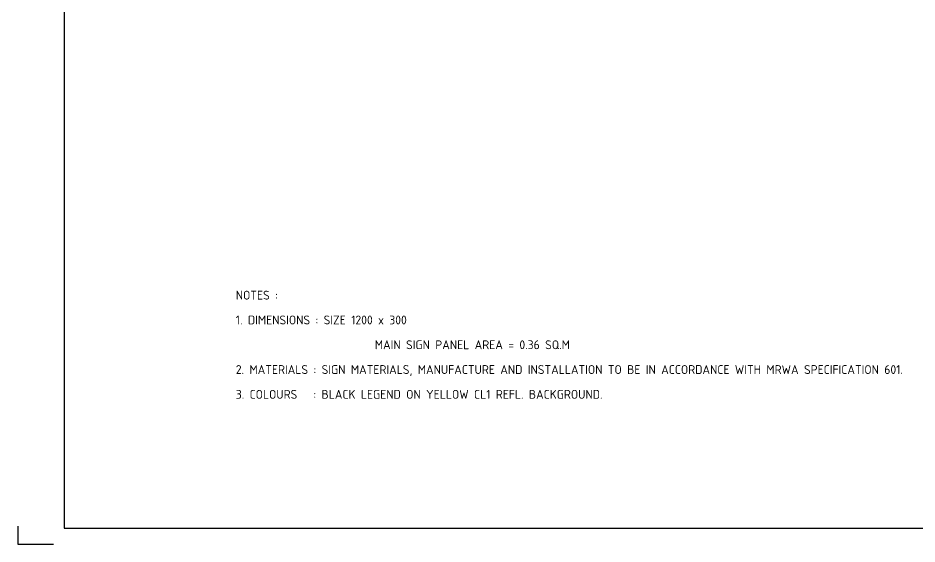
# Model space of a CAD drawing. Extents: x 0 to 420, y 0 to 297.
# Drawn here: x 0 to 253.6, y 0 to 148.5 of the extents above; entities that cross this region are included whole.
import ezdxf
from ezdxf.enums import TextEntityAlignment as Align

# ---------------------------------------------------------------- set-up
doc = ezdxf.new("R2010")
doc.units = 0
doc.layers.get('0').update_dxf_attribs({"linetype": 'CONTINUOUS'})
for name, color, linetype in [('NOTES', 1, 'CONTINUOUS'), ('TBLK18', 4, 'CONTINUOUS'), ('TBLK25', 1, 'CONTINUOUS'), ('TBLK35', 3, 'CONTINUOUS'), ('TBLK50', 7, 'CONTINUOUS')]:
    doc.layers.add(name, color=color, linetype=linetype)
doc.styles.add('ISO', font='iso3098b.shx')

# ---------------------------------------------------------------- blocks, each defined once
blk = doc.blocks.new('A3BBLK')
at = {"layer": 'TBLK25'}
for p, q in [((0, 5), (0, 0)), ((0, 0), (10, 0))]:
    blk.add_line(p, q, dxfattribs=at)
at = {"layer": 'TBLK50'}
for p, q in [((13, 292.5), (13, 4.5)), ((13, 4.5), (415.5, 4.5))]:
    blk.add_line(p, q, dxfattribs=at)
blk = doc.blocks.new('a3_in_vtblk std dwg')
blk.add_blockref('A3BBLK', (0, 0))
at = {"layer": 'TBLK18', "style": 'ISO'}
blk.add_attdef('MR_DIRECTORATE', text='', height=1.5, dxfattribs=at).set_placement((381.5, 68.12), align=Align.CENTER)
for tag, p in [('STREET_NAME', (355.51, 62.1)), ('SUBURB_POSTCODE', (388.49, 62.1)), ('TELEPHONE_NO.', (368.31, 59.84)), ('FAX_NO.', (393.56, 59.84))]:
    blk.add_attdef(tag, p, '', height=1.5, dxfattribs=at)
at = {"layer": 'TBLK25', "style": 'ISO'}
for tag, height, p in [('MR_BRANCH', 2, (381.5, 65.2)), ('ROAD_SECTION', 1.75, (384.5, 29.16)), ('SLK', 1.75, (384.5, 26.11)), ('CHAINAGE', 1.75, (384.5, 19.21))]:
    blk.add_attdef(tag, text='', height=height, dxfattribs=at).set_placement(p, align=Align.CENTER)
for tag, p, height in [('FILE_NUMBER', (371.77, 54.24), 2.5), ('DESIGNED_/_DRAWN', (371.77, 49.49), 2), ('VERIFIED', (371.77, 44.49), 2), ('APPROVED', (371.77, 39.49), 2), ('LOCAL_AUTHORITY', (370.48, 16.73), 1.25)]:
    blk.add_attdef(tag, p, '', height=height, dxfattribs=at)
at = {"layer": 'TBLK35', "style": 'ISO', "width": 0.9}
for tag, p in [('ROAD_PROJECT&NUMBER', (384.5, 32.23)), ('DRAWING_DESCRIPTION', (384.5, 22.29))]:
    blk.add_attdef(tag, text='', height=2.5, dxfattribs=at).set_placement(p, align=Align.CENTER)
at = {"layer": 'TBLK50', "style": 'ISO'}
blk.add_attdef('MRWA_DRG_NUMBER', (356.29, 6.08), '', height=5, dxfattribs=at)

msp = doc.modelspace()

# ---------------------------------------------------------------- block references
msp.add_blockref('a3_in_vtblk std dwg', (0, 0))

# ---------------------------------------------------------------- texts
at = {"layer": 'NOTES', "style": 'ISO'}
for s, p in [('NOTES :', (61.445352, 69.001137)), ('1. DIMENSIONS : SIZE 1200 x 300', (61.445352, 62.001137)), ('0.36 SQ.M', (141.445352, 55.001137)), ('2. MATERIALS : SIGN MATERIALS, MANUFACTURE AND INSTALLATION TO BE IN ACCORDANCE WITH MRWA SPECIFICATION 601.', (61.445352, 48.001137)), ('3. COLOURS   : BLACK LEGEND ON YELLOW CL1 REFL. BACKGROUND.', (61.445352, 41.001137))]:
    msp.add_text(s, height=2.5, dxfattribs=at).set_placement(p)
msp.add_text('MAIN SIGN PANEL AREA = ', height=2.5, dxfattribs=at).set_placement((141.445352, 55.001137), align=Align.RIGHT)

doc.saveas('drawing.dxf')
